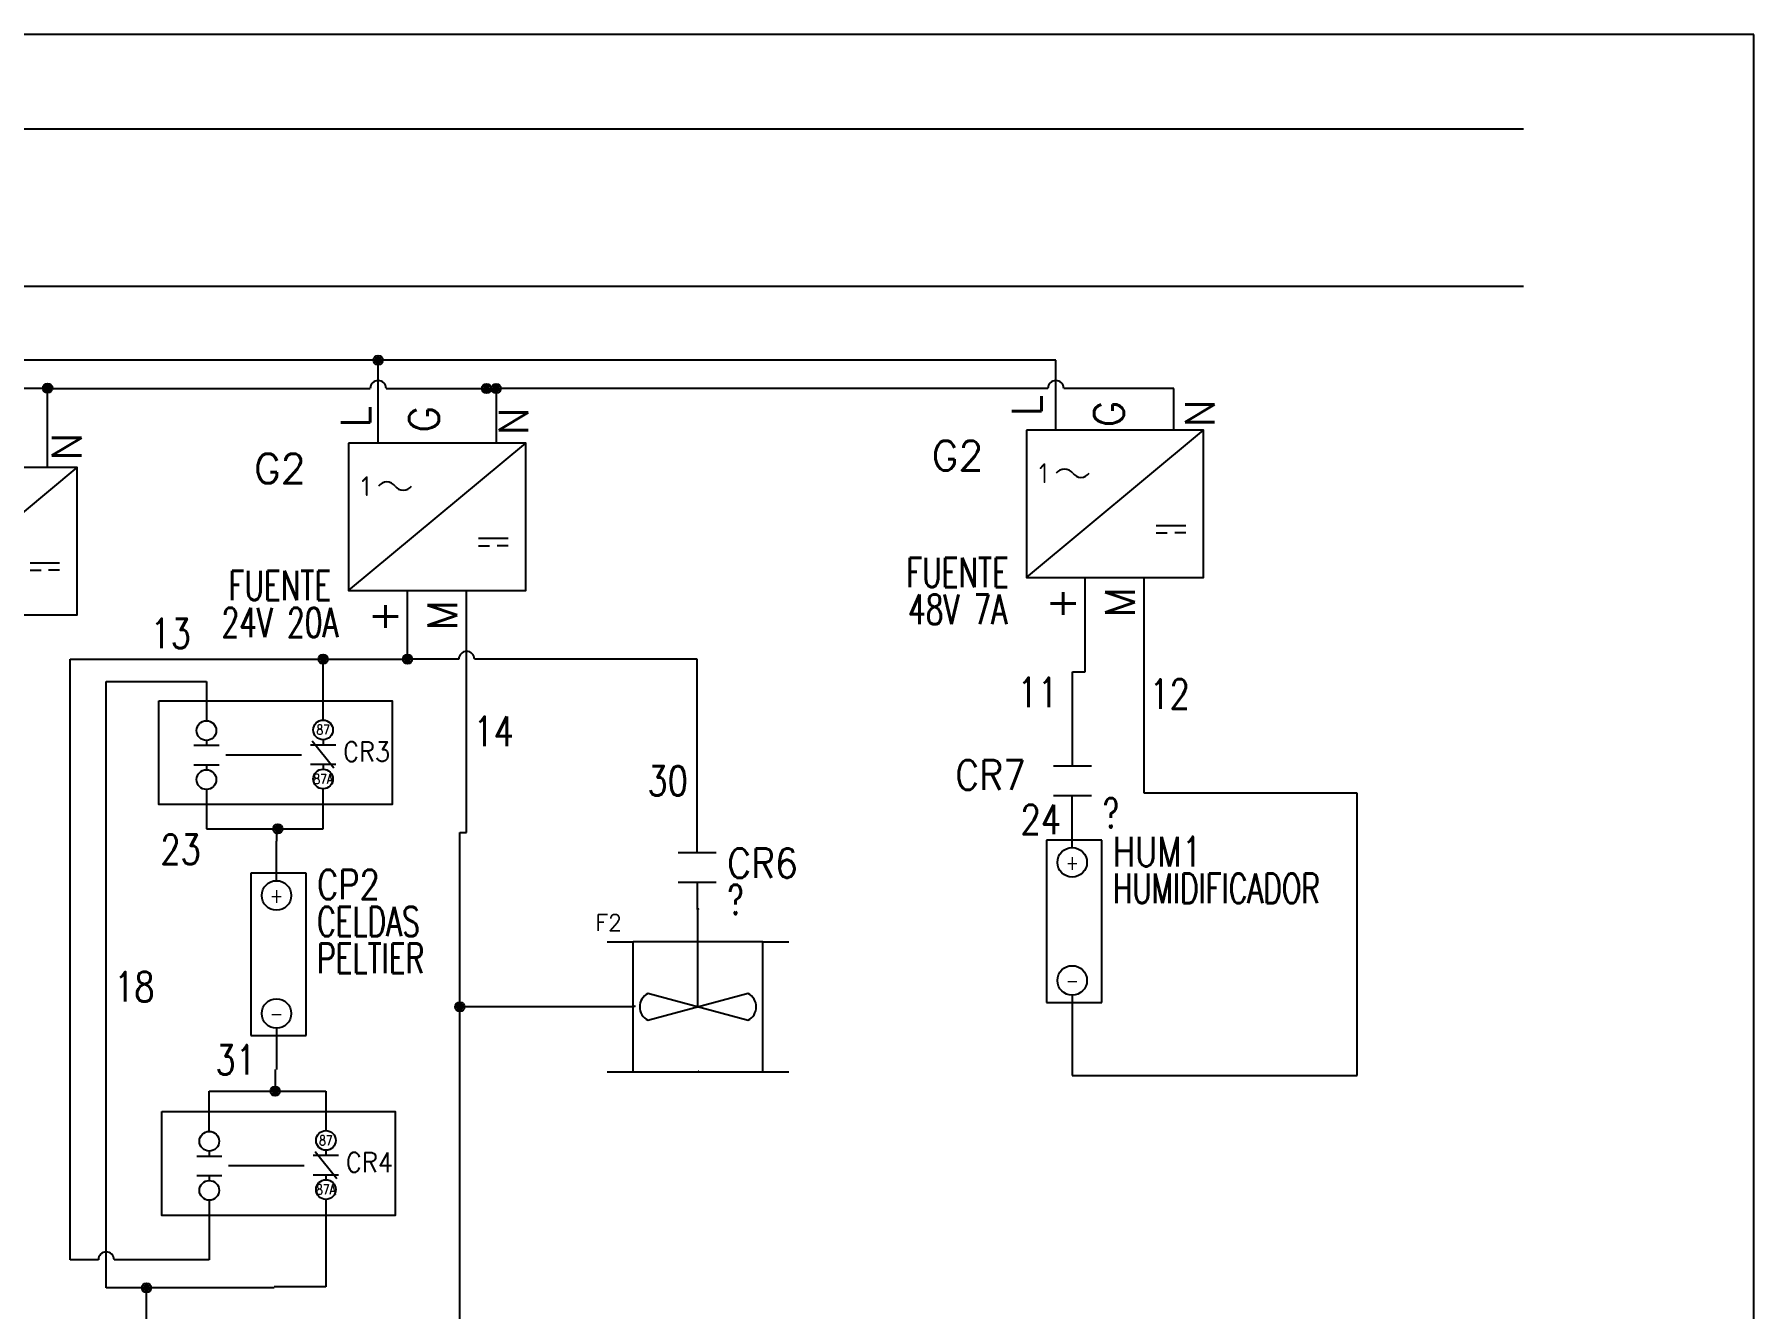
# Model space of a CAD drawing. Header units: millimetres. Extents: x 123.5 to 144.3, y 105.4 to 121.6.
# Drawn here: x 133.33 to 144.26, y 113.49 to 121.59 of the extents above; entities that cross this region are included whole.
import ezdxf
from ezdxf.enums import TextEntityAlignment as Align

# ---------------------------------------------------------------- set-up
doc = ezdxf.new("R2010")
doc.units = ezdxf.units.MM
for name, color, linetype in [('BLK_12AWG', 7, 'Continuous'), ('DESC', 250, 'Continuous'), ('LINK', 9, 'Continuous'), ('MISC', 7, 'Continuous'), ('SYMS', 7, 'Continuous'), ('TAGS', 250, 'Continuous'), ('TERMS', 250, 'Continuous'), ('WIREFIXED', 7, 'Continuous'), ('WIRES', 7, 'Continuous'), ('XREFCHILD', 134, 'Continuous')]:
    doc.layers.add(name, color=color, linetype=linetype)
doc.styles.add('WD', font='romans.shx')
doc.styles.add('WD_IEC', font='isocp2.shx', dxfattribs={"width": 0.9, "height": 4})

# ---------------------------------------------------------------- blocks, each defined once
blk = doc.blocks.new('VPW1_1PH')
for p, q in [((-0.125, -0.625), (0.625, 0)), ((0.4252, -0.4038), (0.5503, -0.4038)), ((0.4252, -0.4351), (0.4721, -0.4351)), ((0.5503, -0.4351), (0.5034, -0.4351))]:
    blk.add_line(p, q)
blk.add_lwpolyline([(-0.125, 0), (-0.125, -0.625), (0.625, -0.625), (0.625, 0)], close=True)
for centre, start, end in [((0.0364, -0.2089), 36.8699, 143.1301), ((0.1064, -0.1564), 216.8699, 323.1301)]:
    blk.add_arc(centre, 0.0438, start, end)
at = {"style": 'WD_IEC'}
blk.add_text('1', height=0.084, dxfattribs=at).set_placement((-0.0336, -0.1826), align=Align.MIDDLE_RIGHT)
at = {"linetype": 'Continuous', "style": 'WD', "flags": 8}
for tag, p in [('TERM02', (0.2098, 0.7277)), ('TERM03', (0.46, 0.7275)), ('TERM01', (-0.04, 0.6858)), ('TERM04', (0.085, -0.665)), ('TERM05', (0.335, -0.665))]:
    blk.add_attdef(tag, text='', height=0.125, rotation=90, dxfattribs=at).set_placement(p, align=Align.RIGHT)
at = {"style": 'WD', "width": 0.7}
for tag, p in [('INST', (-0.4155, 0.1687)), ('LOC', (-0.4155, -0.0009)), ('RATING1', (-0.4155, -0.3401)), ('XREF', (-0.4155, -0.5097)), ('DESC1', (-0.4155, -0.666)), ('DESC2', (-0.4155, -0.8222)), ('DESC3', (-0.4155, -0.9766))]:
    blk.add_attdef(tag, text='', height=0.125, dxfattribs=at).set_placement(p, align=Align.CENTER)
at = {"style": 'WD'}
for tag, p, height, flags in [('X2TERM01', (0, 0), 0.0125, 1), ('X2TERM02', (0.25, 0), 0.0125, 1), ('X2TERM03', (0.5, 0), 0.0125, 1), ('FAMILY', (0.6836, -0.525), 0.01, 9), ('X8TERM04', (0.125, -0.625), 0.0125, 1), ('X8TERM05', (0.375, -0.625), 0.0125, 1)]:
    blk.add_attdef(tag, p, '', height=height, dxfattribs=dict(at, flags=flags))
blk.add_attdef('TAG1', text='', height=0.125, dxfattribs=at).set_placement((-0.4155, -0.1705), align=Align.CENTER)
at = {"linetype": 'Continuous', "style": 'WD', "flags": 9}
for tag, p in [('CAT', (0.7108, -0.0659)), ('MFG', (0.7089, -0.0854)), ('ASSYCODE', (0.7089, -0.606))]:
    blk.add_attdef(tag, text='', height=0.01, dxfattribs=at).set_placement(p, align=Align.CENTER)
blk = doc.blocks.new('VCR21T')
at = {"linetype": 'Continuous'}
for p, q in [((-0.08, 0.062), (0.08, 0.062)), ((-0.08, -0.062), (0.08, -0.062))]:
    blk.add_line(p, q, dxfattribs=at)
for p, q in [((0, 0.094), (0, 0.062)), ((0, -0.062), (0, -0.094))]:
    blk.add_line(p, q)
for centre in [(0, 0.156), (0, -0.156)]:
    blk.add_circle(centre, 0.0625)
at = {"style": 'WD'}
for tag, p, width in [('INST', (0.125, 0.326), 0.7), ('LOC', (0.125, 0.156), 0.7), ('TAG2', (0.127, -0.045), 0.9), ('XREF', (0.129, -0.199), 0.7), ('DESC1', (0.129, -0.351), 0.7), ('DESC2', (0.129, -0.499), 0.7), ('DESC3', (0.129, -0.646), 0.7)]:
    blk.add_attdef(tag, p, '', height=0.125, dxfattribs=dict(at, width=width))
for tag, p, height, flags in [('X2TERM01', (0, 0.219), 0.0125, 1), ('FAMILY', (-0.181, 0.003), 0.01, 9), ('CONTACT', (-0.181, -0.014), 0.01, 1), ('X8TERM02', (0, -0.219), 0.0125, 1)]:
    blk.add_attdef(tag, p, '', height=height, dxfattribs=dict(at, flags=flags))
at = {"linetype": 'Continuous', "style": 'WD', "width": 0.8, "flags": 8}
for tag, p in [('TERM01', (0, 0.156)), ('TERM02', (0, -0.156))]:
    blk.add_attdef(tag, text='', height=0.0625, dxfattribs=at).set_placement(p, align=Align.MIDDLE_CENTER)
at = {"color": 7, "style": 'WD'}
for tag, p in [('X4LINK', (-0.141, 0)), ('X1LINK', (0.125, 0))]:
    blk.add_attdef(tag, p, '', height=0.01, dxfattribs=at)
blk = doc.blocks.new('VCR22T')
at = {"linetype": 'Continuous'}
for p, q in [((-0.08, 0.062), (0.08, 0.062)), ((-0.069, 0.086), (0.069, -0.086)), ((-0.08, -0.062), (0.08, -0.062))]:
    blk.add_line(p, q, dxfattribs=at)
for p, q in [((0, 0.094), (0, 0.062)), ((0, -0.062), (0, -0.094))]:
    blk.add_line(p, q)
for centre in [(0, 0.156), (0, -0.156)]:
    blk.add_circle(centre, 0.0625)
at = {"style": 'WD'}
for tag, p, width in [('INST', (0.125, 0.326), 0.7), ('LOC', (0.125, 0.156), 0.7), ('TAG2', (0.127, -0.045), 0.9), ('XREF', (0.129, -0.199), 0.7), ('DESC1', (0.129, -0.351), 0.7), ('DESC2', (0.129, -0.499), 0.7), ('DESC3', (0.129, -0.646), 0.7)]:
    blk.add_attdef(tag, p, '', height=0.125, dxfattribs=dict(at, width=width))
for tag, p, height, flags in [('X2TERM01', (0, 0.219), 0.0125, 1), ('FAMILY', (-0.181, 0.003), 0.01, 9), ('CONTACT', (-0.181, -0.014), 0.01, 1), ('X8TERM02', (0, -0.219), 0.0125, 1)]:
    blk.add_attdef(tag, p, '', height=height, dxfattribs=dict(at, flags=flags))
at = {"linetype": 'Continuous', "style": 'WD', "width": 0.8, "flags": 8}
for tag, p in [('TERM01', (0, 0.156)), ('TERM02', (0, -0.156))]:
    blk.add_attdef(tag, text='', height=0.0625, dxfattribs=at).set_placement(p, align=Align.MIDDLE_CENTER)
at = {"color": 7, "style": 'WD'}
for tag, p in [('X4LINK', (-0.141, 0)), ('X1LINK', (0.125, 0))]:
    blk.add_attdef(tag, p, '', height=0.01, dxfattribs=at)
blk = doc.blocks.new('WDDOT')
for radius in [0.03, 0.0187, 0.00929]:
    blk.add_circle((0, 0), radius)
blk = doc.blocks.new('VDV1T6')
for p, q in [((-0.1094, 0.3438), (-0.1094, -0.3438)), ((0.125, 0.3438), (-0.1094, 0.3438)), ((0.125, -0.3438), (0.125, 0.3438)), ((-0.1094, -0.3438), (0.125, -0.3438))]:
    blk.add_line(p, q)
for centre in [(0, 0.25), (0, -0.25)]:
    blk.add_circle(centre, 0.0625)
at = {"style": 'WD'}
for tag, p, width in [('INST', (0.1774, 0.5595), 0.7), ('LOC', (0.1774, 0.3899), 0.7), ('TAG1', (0.1719, 0.2336), 0.8), ('DESC1', (0.1719, 0.0774), 0.7), ('DESC2', (0.1719, -0.0789), 0.7), ('RATING1', (0.1875, -0.2351), 0.7), ('RATING2', (0.1875, -0.3914), 0.7), ('XREF', (0.1719, -0.5476), 0.7)]:
    blk.add_attdef(tag, p, '', height=0.125, dxfattribs=dict(at, width=width))
at = {"style": 'WD', "flags": 1}
for tag, p in [('X2TERM02', (0, 0.3125)), ('X4TERM02', (-0.0625, 0.25)), ('X1TERM02', (0.0625, 0.25)), ('X4TERM01', (-0.0625, -0.25)), ('X1TERM01', (0.0625, -0.25)), ('X8TERM01', (0, -0.3125))]:
    blk.add_attdef(tag, p, '', height=0.0125, dxfattribs=at)
at = {"linetype": 'Continuous', "style": 'WD', "width": 0.8, "flags": 8}
for tag, p in [('TERM02', (0, 0.25)), ('TERM01', (0, -0.25))]:
    blk.add_attdef(tag, text='', height=0.0625, dxfattribs=at).set_placement(p, align=Align.MIDDLE)
at = {"style": 'WD', "flags": 9}
blk.add_attdef('FAMILY', text='', height=0.01, dxfattribs=at).set_placement((0.1978, -0.0646), align=Align.CENTER)
at = {"linetype": 'Continuous', "style": 'WD', "flags": 1}
for tag, p in [('CAT', (0.2031, -0.0751)), ('MFG', (0.2031, -0.0939))]:
    blk.add_attdef(tag, text='', height=0.01, dxfattribs=at).set_placement(p, align=Align.MIDDLE)
at = {"linetype": 'Continuous', "style": 'WD', "flags": 9}
blk.add_attdef('ASSYCODE', text='', height=0.01, dxfattribs=at).set_placement((0.2031, -0.1094), align=Align.CENTER)
blk = doc.blocks.new('VM1_AXIAL_FLOW_FAN1')
for p, q in [((0, 0), (0, 0.75)), ((-0.7, 0.5), (-0.5, 0.5)), ((-0.5, -0.5), (-0.5, 0.5)), ((0.5, 0.5), (-0.5, 0.5)), ((0.5, -0.5), (0.5, 0.5)), ((0.5, 0.5), (0.7, 0.5)), ((0.386, -0.104), (-0.386, 0.104)), ((0.386, 0.104), (-0.386, -0.104)), ((-0.7, -0.5), (-0.5, -0.5)), ((-0.5, -0.5), (0.5, -0.5)), ((0.5, -0.5), (0.7, -0.5))]:
    blk.add_line(p, q)
for centre, start, end in [((-0.333, 0), 117.1247, 242.8753), ((0.333, 0), 297.1247, 62.8753)]:
    blk.add_arc(centre, 0.116, start, end)
at = {"style": 'WD'}
for tag, height, p in [('INST', 0.125, (-0.585, 0.957)), ('LOC', 0.125, (-0.588, 0.777)), ('TAG1', 0.125, (-0.585, 0.586)), ('TERM01', 0.0625, (-0.51, 0.016))]:
    blk.add_attdef(tag, text='', height=height, dxfattribs=at).set_placement(p, align=Align.RIGHT)
for tag, p, height in [('TERM04', (0.009, 0.76), 0.0625), ('X2TERM04', (0, 0.75), 0.005), ('X4TERM01', (-0.5, 0), 0.01), ('X1TERM03', (0.5, 0), 0.005), ('TERM03', (0.511, 0.012), 0.0625), ('RATING1', (0.82, -0.261), 0.125), ('DESC1', (0.82, -0.477), 0.125), ('X8TERM02', (0, -0.5), 0.005), ('TERM02', (0.002, -0.573), 0.0625), ('DESC2', (0.82, -0.661), 0.125), ('DESC3', (0.82, -0.851), 0.125), ('WDTAGALT', (0.827, -1.032), 0.125)]:
    blk.add_attdef(tag, p, '', height=height, dxfattribs=at)
blk.add_attdef('XREF', text='', height=0.0625, rotation=0.0625, dxfattribs=at).set_placement((0.743, 0.595), align=Align.TOP_CENTER)
at = {"style": 'WD', "flags": 1}
for tag, p in [('FAMILY', (-0.659, -0.3)), ('CAT', (-0.659, -0.345)), ('MFG', (-0.657, -0.376)), ('ASSYCODE', (-0.629, -0.405)), ('WDTYPE', (-0.644, -0.442))]:
    blk.add_attdef(tag, text='', height=0.01, dxfattribs=at).set_placement(p, align=Align.CENTER)
blk = doc.blocks.new('VCR21')
at = {"linetype": 'Continuous'}
for p, q in [((-0.08, 0.0625), (0.08, 0.0625)), ((-0.08, -0.0625), (0.08, -0.0625))]:
    blk.add_line(p, q, dxfattribs=at)
at = {"style": 'WD'}
for tag, p, width in [('INST', (0.125, 0.279), 0.7), ('LOC', (0.125, 0.1094), 0.7), ('TAG2', (0.1269, -0.045), 0.9), ('XREF', (0.1287, -0.1994), 0.7), ('DESC1', (0.1287, -0.3514), 0.7), ('DESC2', (0.1287, -0.4987), 0.7), ('DESC3', (0.1287, -0.646), 0.7)]:
    blk.add_attdef(tag, p, '', height=0.125, dxfattribs=dict(at, width=width))
at = {"linetype": 'Continuous', "style": 'WD', "width": 0.9, "flags": 8}
blk.add_attdef('TERM01', text='', height=0.125, dxfattribs=at).set_placement((-0.0312, 0.125), align=Align.RIGHT)
at = {"color": 7, "style": 'WD', "flags": 1}
for tag, p in [('X2TERM01', (0, 0.0625)), ('X8TERM02', (0, -0.0625))]:
    blk.add_attdef(tag, p, '', height=0.0125, dxfattribs=at)
at = {"style": 'WD'}
for tag, p, flags in [('FAMILY', (-0.1808, 0.0031), 9), ('CONTACT', (-0.1808, -0.0135), 1)]:
    blk.add_attdef(tag, p, '', height=0.01, dxfattribs=dict(at, flags=flags))
at = {"color": 7, "style": 'WD'}
for tag, p in [('X4LINK', (-0.1406, 0)), ('X1LINK', (0.125, 0))]:
    blk.add_attdef(tag, p, '', height=0.01, dxfattribs=at)
at = {"linetype": 'Continuous', "style": 'WD', "width": 0.9, "flags": 8}
blk.add_attdef('TERM02', text='', height=0.125, dxfattribs=at).set_placement((-0.0312, -0.125), align=Align.TOP_RIGHT)
blk = doc.blocks.new('WD_WNV')
at = {"style": 'WD', "flags": 1}
for tag, p in [('W01USER', (-0.0625, 0.0938)), ('W02USER', (-0.0625, 0.0859)), ('W03USER', (-0.0625, 0.0781)), ('W04USER', (-0.0625, 0.0703)), ('W05USER', (-0.0625, 0.0625)), ('W06USER', (-0.0625, 0.0547)), ('W07USER', (-0.0625, 0.0469)), ('W08USER', (-0.0625, 0.0391)), ('W09USER', (-0.0625, 0.0312)), ('W10USER', (-0.0625, 0.0234))]:
    blk.add_attdef(tag, text='', height=0.005, dxfattribs=at).set_placement(p, align=Align.CENTER)
at = {"linetype": 'Continuous', "style": 'WD', "width": 0.8}
blk.add_attdef('WIRENO', text='', height=0.125, dxfattribs=at).set_placement((-0.05, 0), align=Align.MIDDLE_RIGHT)

msp = doc.modelspace()

# ---------------------------------------------------------------- linework, layer by layer
at = {"color": 7, "linetype": 'Continuous'}
for p, q in [((144.256, 121.59), (123.506, 121.59)), ((144.256, 105.405), (144.256, 121.59))]:
    msp.add_line(p, q, dxfattribs=at)
at = {"layer": 'BLK_12AWG'}
for p, q in [((132.774, 120.99), (142.793, 120.99)), ((132.989, 119.99), (142.793, 119.99))]:
    msp.add_line(p, q, dxfattribs=at)
at = {"layer": 'DESC'}
for points in [[(134.123, 117.356), (135.606, 117.356), (135.606, 116.696), (134.123, 116.696)], [(134.141, 114.746), (135.624, 114.746), (135.624, 114.086), (134.141, 114.086)]]:
    msp.add_lwpolyline(points, close=True, dxfattribs=at)
at = {"layer": 'LINK'}
for points in [[(134.548, 117.012), (135.028, 117.012)], [(134.566, 114.402), (135.046, 114.402)]]:
    msp.add_lwpolyline(points, dxfattribs=at)
at = {"layer": 'WIRES'}
for p, q in [((135.516, 119.521), (132.665, 119.521)), ((135.516, 118.994), (135.516, 119.521)), ((139.822, 119.521), (135.516, 119.521)), ((139.822, 119.076), (139.822, 119.521)), ((132.715, 119.343), (133.416, 119.343)), ((133.416, 118.839), (133.416, 119.343)), ((133.416, 119.341), (135.466, 119.341)), ((135.566, 119.341), (136.266, 119.341)), ((139.772, 119.341), (136.205, 119.341)), ((136.266, 119.341), (136.266, 118.994)), ((140.572, 119.341), (139.872, 119.341)), ((140.572, 119.076), (140.572, 119.341)), ((140.009, 117.54), (140.009, 118.139)), ((140.384, 116.768), (140.384, 118.139)), ((135.703, 117.62), (135.703, 118.056)), ((136.078, 116.518), (136.078, 118.056)), ((133.558, 113.804), (133.558, 117.62)), ((133.558, 117.62), (135.166, 117.62)), ((135.166, 117.234), (135.166, 117.62)), ((135.166, 117.62), (135.703, 117.62)), ((136.028, 117.62), (135.703, 117.62)), ((137.543, 117.62), (136.128, 117.62)), ((137.543, 116.392), (137.543, 117.62)), ((133.788, 113.626), (133.788, 117.479)), ((133.788, 117.479), (134.425, 117.479)), ((134.425, 117.479), (134.425, 117.229)), ((139.928, 116.942), (139.928, 117.54)), ((139.928, 117.54), (140.009, 117.54)), ((134.425, 116.792), (134.425, 116.542)), ((135.166, 116.542), (135.166, 116.797)), ((139.926, 116.422), (139.926, 116.754)), ((141.737, 116.768), (140.384, 116.768)), ((141.737, 114.974), (141.737, 116.768)), ((134.425, 116.542), (135.166, 116.542)), ((134.87, 116.213), (134.87, 116.463)), ((134.873, 116.463), (134.873, 116.542)), ((136.035, 113.641), (136.035, 116.518)), ((136.035, 116.518), (136.078, 116.518)), ((137.543, 116.204), (137.543, 116.03)), ((139.926, 115.485), (139.926, 114.974)), ((137.135, 115.411), (136.035, 115.411)), ((134.87, 115.276), (134.87, 115.013)), ((134.862, 115.013), (134.862, 114.875)), ((139.926, 114.974), (141.737, 114.974)), ((134.443, 114.62), (134.443, 114.875)), ((134.443, 114.875), (135.184, 114.875)), ((135.184, 114.875), (135.184, 114.625)), ((134.443, 114.182), (134.443, 113.804)), ((135.184, 114.187), (135.184, 113.631)), ((133.738, 113.804), (133.558, 113.804)), ((134.443, 113.804), (133.838, 113.804)), ((134.856, 113.626), (133.788, 113.626)), ((134.044, 113.321), (134.044, 113.626)), ((135.184, 113.631), (134.856, 113.631)), ((136.035, 113.181), (136.035, 113.641))]:
    msp.add_line(p, q, dxfattribs=at)
for centre in [(135.516, 119.341), (139.822, 119.341), (136.078, 117.62), (133.788, 113.804)]:
    msp.add_arc(centre, 0.05, 0, 180, dxfattribs=at)

# ---------------------------------------------------------------- block references
at = {"layer": 'SYMS'}
for name, p in [('WDDOT', (135.516, 119.521)), ('WDDOT', (133.416, 119.343)), ('WDDOT', (136.205, 119.341)), ('WDDOT', (136.266, 119.341)), ('WDDOT', (136.266, 119.341)), ('WDDOT', (135.166, 117.62)), ('WDDOT', (135.703, 117.62)), ('VCR21T', (134.425, 117.011)), ('WDDOT', (134.878, 116.542)), ('WDDOT', (136.035, 115.411)), ('WDDOT', (134.861, 114.875)), ('VCR21T', (134.443, 114.401)), ('WDDOT', (134.044, 113.626))]:
    msp.add_blockref(name, p, dxfattribs=at)
ref = msp.add_blockref('VPW1_1PH', (139.822, 119.076), dxfattribs=dict(at, xscale=1.5, yscale=1.5, zscale=1.5))
ref.add_attrib('DESC1', 'FUENTE', dxfattribs={"layer": 'DESC', "height": 0.1875, "style": 'WD', "width": 0.7}).set_placement((139.198, 118.077), align=Align.CENTER)
ref.add_attrib('DESC2', '48V 7A', dxfattribs={"layer": 'DESC', "height": 0.1875, "style": 'WD', "width": 0.7}).set_placement((139.198, 117.843), align=Align.CENTER)
ref.add_attrib('TAG1', 'G2', dxfattribs={"layer": 'TAGS', "height": 0.1875, "style": 'WD'}).set_placement((139.198, 118.82), align=Align.CENTER)
ref.add_attrib('TERM03', 'N', dxfattribs={"layer": 'TERMS', "linetype": 'Continuous', "height": 0.188, "rotation": 90, "style": 'WD', "flags": 8}).set_placement((140.831, 119.271), align=Align.RIGHT)
ref.add_attrib('TERM02', 'G', dxfattribs={"layer": 'TERMS', "linetype": 'Continuous', "height": 0.188, "rotation": 90, "style": 'WD', "flags": 8}).set_placement((140.253, 119.263), align=Align.RIGHT)
ref.add_attrib('TERM01', 'L', dxfattribs={"layer": 'TERMS', "linetype": 'Continuous', "height": 0.188, "rotation": 90, "style": 'WD', "flags": 8}).set_placement((139.73, 119.3), align=Align.RIGHT)
ref.add_attrib('TERM05', 'M', dxfattribs={"layer": 'TERMS', "linetype": 'Continuous', "height": 0.188, "rotation": 90, "style": 'WD', "flags": 8}).set_placement((140.324, 118.079), align=Align.RIGHT)
ref.add_attrib('TERM04', '+', dxfattribs={"layer": 'TERMS', "linetype": 'Continuous', "height": 0.188, "rotation": 90, "style": 'WD', "flags": 8}).set_placement((139.949, 118.079), align=Align.RIGHT)
ref = msp.add_blockref('VPW1_1PH', (135.516, 118.994), dxfattribs=dict(at, xscale=1.5, yscale=1.5, zscale=1.5))
ref.add_attrib('DESC1', 'FUENTE', dxfattribs={"layer": 'DESC', "height": 0.1875, "style": 'WD', "width": 0.7}).set_placement((134.892, 117.995), align=Align.CENTER)
ref.add_attrib('DESC2', '24V 20A', dxfattribs={"layer": 'DESC', "height": 0.1875, "style": 'WD', "width": 0.7}).set_placement((134.892, 117.76), align=Align.CENTER)
ref.add_attrib('TAG1', 'G2', dxfattribs={"layer": 'TAGS', "height": 0.1875, "style": 'WD'}).set_placement((134.892, 118.738), align=Align.CENTER)
ref.add_attrib('TERM03', 'N', dxfattribs={"layer": 'TERMS', "linetype": 'Continuous', "height": 0.188, "rotation": 90, "style": 'WD', "flags": 8}).set_placement((136.47, 119.22), align=Align.RIGHT)
ref.add_attrib('TERM02', 'G', dxfattribs={"layer": 'TERMS', "linetype": 'Continuous', "height": 0.188, "rotation": 90, "style": 'WD', "flags": 8}).set_placement((135.902, 119.229), align=Align.RIGHT)
ref.add_attrib('TERM01', 'L', dxfattribs={"layer": 'TERMS', "linetype": 'Continuous', "height": 0.188, "rotation": 90, "style": 'WD', "flags": 8}).set_placement((135.466, 119.229), align=Align.RIGHT)
ref.add_attrib('TERM05', 'M', dxfattribs={"layer": 'TERMS', "linetype": 'Continuous', "height": 0.188, "rotation": 90, "style": 'WD', "flags": 8}).set_placement((136.018, 117.996), align=Align.RIGHT)
ref.add_attrib('TERM04', '+', dxfattribs={"layer": 'TERMS', "linetype": 'Continuous', "height": 0.188, "rotation": 90, "style": 'WD', "flags": 8}).set_placement((135.643, 117.996), align=Align.RIGHT)
ref = msp.add_blockref('VPW1_1PH', (132.666, 118.839), dxfattribs=dict(at, xscale=1.5, yscale=1.5, zscale=1.5))
ref.add_attrib('DESC1', 'FUENTE', dxfattribs={"layer": 'DESC', "height": 0.1875, "style": 'WD', "width": 0.7}).set_placement((132.043, 117.84), align=Align.CENTER)
ref.add_attrib('DESC2', '24V 20A', dxfattribs={"layer": 'DESC', "height": 0.1875, "style": 'WD', "width": 0.7}).set_placement((132.043, 117.605), align=Align.CENTER)
ref.add_attrib('TAG1', 'G1', dxfattribs={"layer": 'TAGS', "height": 0.1875, "style": 'WD'}).set_placement((132.043, 118.583), align=Align.CENTER)
ref.add_attrib('TERM03', 'N', dxfattribs={"layer": 'TERMS', "linetype": 'Continuous', "height": 0.188, "rotation": 90, "style": 'WD', "flags": 8}).set_placement((133.631, 119.06), align=Align.RIGHT)
ref.add_attrib('TERM02', 'G', dxfattribs={"layer": 'TERMS', "linetype": 'Continuous', "height": 0.188, "rotation": 90, "style": 'WD', "flags": 8}).set_placement((133.089, 119.034), align=Align.RIGHT)
ref.add_attrib('TERM01', 'L', dxfattribs={"layer": 'TERMS', "linetype": 'Continuous', "height": 0.188, "rotation": 90, "style": 'WD', "flags": 8}).set_placement((132.616, 119.001), align=Align.RIGHT)
ref.add_attrib('TERM05', 'M', dxfattribs={"layer": 'TERMS', "linetype": 'Continuous', "height": 0.188, "rotation": 90, "style": 'WD', "flags": 8}).set_placement((133.169, 117.841), align=Align.RIGHT)
ref.add_attrib('TERM04', '+', dxfattribs={"layer": 'TERMS', "linetype": 'Continuous', "height": 0.188, "rotation": 90, "style": 'WD', "flags": 8}).set_placement((132.794, 117.841), align=Align.RIGHT)
ref = msp.add_blockref('VCR22T', (135.166, 117.015), dxfattribs=at)
ref.add_attrib('TAG2', 'CR3', (135.293, 116.97), dxfattribs={"layer": 'TAGS', "height": 0.125, "style": 'WD', "width": 0.9})
ref.add_attrib('TERM02', '87A', dxfattribs={"layer": 'TERMS', "linetype": 'Continuous', "height": 0.0625, "style": 'WD', "width": 0.8, "flags": 8}).set_placement((135.166, 116.859), align=Align.MIDDLE_CENTER)
ref.add_attrib('TERM01', '87', dxfattribs={"layer": 'TERMS', "linetype": 'Continuous', "height": 0.0625, "style": 'WD', "width": 0.8, "flags": 8}).set_placement((135.166, 117.172), align=Align.MIDDLE_CENTER)
ref = msp.add_blockref('VCR21', (139.928, 116.848), dxfattribs=dict(at, xscale=1.5, yscale=1.5, zscale=1.5))
ref.add_attrib('XREF', '?', (140.121, 116.549), dxfattribs={"layer": 'XREFCHILD', "height": 0.188, "style": 'WD', "width": 0.7})
ref.add_attrib('TAG2', 'CR7', (139.183, 116.791), dxfattribs={"layer": 'TAGS', "height": 0.1875, "style": 'WD', "width": 0.9})
ref = msp.add_blockref('VDV1T6', (139.926, 115.954), dxfattribs=dict(at, xscale=1.5, yscale=1.5, zscale=1.5))
ref.add_attrib('DESC1', 'HUMIDIFICADOR', (140.184, 116.07), dxfattribs={"layer": 'DESC', "height": 0.1875, "style": 'WD', "width": 0.7})
ref.add_attrib('TERM02', '+', dxfattribs={"layer": 'TERMS', "linetype": 'Continuous', "height": 0.0938, "style": 'WD', "width": 0.8, "flags": 8}).set_placement((139.926, 116.329), align=Align.MIDDLE)
ref.add_attrib('TERM01', '-', dxfattribs={"layer": 'TERMS', "linetype": 'Continuous', "height": 0.0938, "style": 'WD', "width": 0.8, "flags": 8}).set_placement((139.926, 115.579), align=Align.MIDDLE)
ref.add_attrib('TAG1', 'HUM1', (140.184, 116.304), dxfattribs={"layer": 'TAGS', "height": 0.1875, "style": 'WD', "width": 0.8})
ref = msp.add_blockref('VCR21', (137.543, 116.298), dxfattribs=dict(at, xscale=1.5, yscale=1.5, zscale=1.5))
ref.add_attrib('XREF', '?', (137.736, 115.999), dxfattribs={"layer": 'XREFCHILD', "height": 0.188, "style": 'WD', "width": 0.7})
ref.add_attrib('TAG2', 'CR6', (137.734, 116.23), dxfattribs={"layer": 'TAGS', "height": 0.1875, "style": 'WD', "width": 0.9})
ref = msp.add_blockref('VDV1T6', (134.87, 115.744), dxfattribs=dict(at, xscale=1.5, yscale=1.5, zscale=1.5))
ref.add_attrib('DESC1', 'CELDAS', (135.128, 115.86), dxfattribs={"layer": 'DESC', "height": 0.1875, "style": 'WD', "width": 0.7})
ref.add_attrib('DESC2', 'PELTIER', (135.128, 115.626), dxfattribs={"layer": 'DESC', "height": 0.1875, "style": 'WD', "width": 0.7})
ref.add_attrib('TERM02', '+', dxfattribs={"layer": 'TERMS', "linetype": 'Continuous', "height": 0.0938, "style": 'WD', "width": 0.8, "flags": 8}).set_placement((134.87, 116.119), align=Align.MIDDLE)
ref.add_attrib('TERM01', '-', dxfattribs={"layer": 'TERMS', "linetype": 'Continuous', "height": 0.0938, "style": 'WD', "width": 0.8, "flags": 8}).set_placement((134.87, 115.369), align=Align.MIDDLE)
ref.add_attrib('TAG1', 'CP2', (135.128, 116.095), dxfattribs={"layer": 'TAGS', "height": 0.1875, "style": 'WD', "width": 0.8})
ref = msp.add_blockref('VM1_AXIAL_FLOW_FAN1', (137.548, 115.411), dxfattribs=dict(at, xscale=0.8250000000000001, yscale=0.8250000000000001, zscale=0.8250000000000001))
ref.add_attrib('X4TERM01', '14', (137.135, 115.411), dxfattribs={"layer": 'MISC', "height": 0.00825, "style": 'WD'})
ref.add_attrib('X8TERM02', '35', (137.548, 114.999), dxfattribs={"layer": 'MISC', "height": 0.00413, "style": 'WD'})
ref.add_attrib('X2TERM04', '30', (137.548, 116.03), dxfattribs={"layer": 'MISC', "height": 0.00413, "style": 'WD'})
ref.add_attrib('TAG1', 'F2', dxfattribs={"layer": 'TAGS', "height": 0.1031, "style": 'WD'}).set_placement((137.065, 115.895), align=Align.RIGHT)
ref = msp.add_blockref('VCR22T', (135.184, 114.406), dxfattribs=at)
ref.add_attrib('TAG2', 'CR4', (135.311, 114.361), dxfattribs={"layer": 'TAGS', "height": 0.125, "style": 'WD', "width": 0.9})
ref.add_attrib('TERM02', '87A', dxfattribs={"layer": 'TERMS', "linetype": 'Continuous', "height": 0.0625, "style": 'WD', "width": 0.8, "flags": 8}).set_placement((135.184, 114.25), align=Align.MIDDLE_CENTER)
ref.add_attrib('TERM01', '87', dxfattribs={"layer": 'TERMS', "linetype": 'Continuous', "height": 0.0625, "style": 'WD', "width": 0.8, "flags": 8}).set_placement((135.184, 114.562), align=Align.MIDDLE_CENTER)
at = {"layer": 'WIREFIXED'}
ref = msp.add_blockref('WD_WNV', (134.401, 117.784), dxfattribs=dict(at, xscale=1.5, yscale=1.5, zscale=1.5))
ref.add_attrib('WIRENOF', '13', dxfattribs={"linetype": 'Continuous', "height": 0.1875, "style": 'WD', "width": 0.8}).set_placement((134.326, 117.784), align=Align.MIDDLE_RIGHT)
ref = msp.add_blockref('WD_WNV', (139.91, 117.41), dxfattribs=dict(at, xscale=1.5, yscale=1.5, zscale=1.5))
ref.add_attrib('WIRENOF', '11', dxfattribs={"linetype": 'Continuous', "height": 0.1875, "style": 'WD', "width": 0.8}).set_placement((139.835, 117.41), align=Align.MIDDLE_RIGHT)
ref = msp.add_blockref('WD_WNV', (140.748, 117.399), dxfattribs=dict(at, xscale=1.5, yscale=1.5, zscale=1.5))
ref.add_attrib('WIRENOF', '12', dxfattribs={"linetype": 'Continuous', "height": 0.1875, "style": 'WD', "width": 0.8}).set_placement((140.673, 117.399), align=Align.MIDDLE_RIGHT)
ref = msp.add_blockref('WD_WNV', (136.454, 117.162), dxfattribs=dict(at, xscale=1.5, yscale=1.5, zscale=1.5))
ref.add_attrib('WIRENOF', '14', dxfattribs={"linetype": 'Continuous', "height": 0.1875, "style": 'WD', "width": 0.8}).set_placement((136.379, 117.162), align=Align.MIDDLE_RIGHT)
ref = msp.add_blockref('WD_WNV', (137.559, 116.847), dxfattribs=dict(at, xscale=1.5, yscale=1.5, zscale=1.5))
ref.add_attrib('WIRENOF', '30', dxfattribs={"linetype": 'Continuous', "height": 0.1875, "style": 'WD', "width": 0.8}).set_placement((137.484, 116.847), align=Align.MIDDLE_RIGHT)
ref = msp.add_blockref('WD_WNV', (139.93, 116.602), dxfattribs=dict(at, xscale=1.5, yscale=1.5, zscale=1.5))
ref.add_attrib('WIRENOF', '24', dxfattribs={"linetype": 'Continuous', "height": 0.1875, "style": 'WD', "width": 0.8}).set_placement((139.855, 116.602), align=Align.MIDDLE_RIGHT)
ref = msp.add_blockref('WD_WNV', (134.464, 116.412), dxfattribs=dict(at, xscale=1.5, yscale=1.5, zscale=1.5))
ref.add_attrib('WIRENOF', '23', dxfattribs={"linetype": 'Continuous', "height": 0.1875, "style": 'WD', "width": 0.8}).set_placement((134.389, 116.412), align=Align.MIDDLE_RIGHT)
ref = msp.add_blockref('WD_WNV', (134.17, 115.539), dxfattribs=dict(at, xscale=1.5, yscale=1.5, zscale=1.5))
ref.add_attrib('WIRENOF', '18', dxfattribs={"linetype": 'Continuous', "height": 0.1875, "style": 'WD', "width": 0.8}).set_placement((134.095, 115.539), align=Align.MIDDLE_RIGHT)
ref = msp.add_blockref('WD_WNV', (134.814, 115.074), dxfattribs=dict(at, xscale=1.5, yscale=1.5, zscale=1.5))
ref.add_attrib('WIRENOF', '31', dxfattribs={"linetype": 'Continuous', "height": 0.1875, "style": 'WD', "width": 0.8}).set_placement((134.739, 115.074), align=Align.MIDDLE_RIGHT)

doc.saveas('drawing.dxf')
